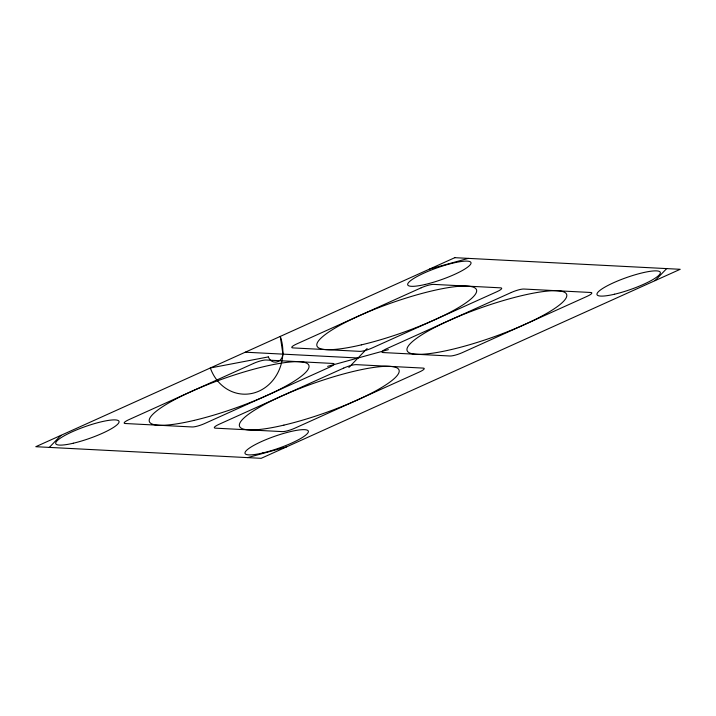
<?xml version="1.0" encoding="UTF-8"?>
<svg xmlns="http://www.w3.org/2000/svg" width="716" height="716" viewBox="0 0 716 716"><rect width="100%" height="100%" fill="white"/><g stroke="black" fill="none" stroke-linecap="round" stroke-linejoin="round"><path stroke-width="1.07" d="M49.323 447.402L60.941 435.364M348.871 367.46L367.129 348.54M655.059 280.636L666.677 268.598M429.672 269.019L468.336 258.378M327.624 366.359L388.376 349.641M247.664 457.622L286.328 446.981M245.311 352.191L358 358M454.812 257.679L35.8 446.703L261.188 458.321L680.2 269.297L454.812 257.679M253.554 363.424L128.961 419.63A9.729 1.826 -19.4 0 0 125.219 423.514L192.228 426.969A9.729 1.826 -19.4 0 0 204.686 423.532L329.279 367.335A9.729 1.826 -19.4 0 0 333.021 363.451L266.012 359.996A9.729 1.826 -19.4 0 0 253.554 363.424M421.151 287.814L296.567 344.02A9.729 1.826 -19.4 0 0 292.826 347.904L359.835 351.359A9.729 1.826 -19.4 0 0 372.293 347.922L496.886 291.725A9.729 1.826 -19.4 0 0 500.627 287.841L433.61 284.386A9.729 1.826 -19.4 0 0 421.151 287.814M343.707 368.078L219.114 424.275A9.729 1.826 -19.4 0 0 215.373 428.159L282.39 431.614A9.729 1.826 -19.4 0 0 294.849 428.186L419.433 371.98A9.729 1.826 -19.4 0 0 423.174 368.096L356.165 364.641A9.729 1.826 -19.4 0 0 343.707 368.078M511.313 292.468L386.721 348.665A9.729 1.826 -19.4 0 0 382.979 352.549L449.988 356.004A9.729 1.826 -19.4 0 0 462.447 352.576L587.039 296.37A9.729 1.826 -19.4 0 0 590.781 292.486L523.772 289.031A9.729 1.826 -19.4 0 0 511.313 292.468M268.321 356.917L210.334 367.97A42.011 37.554 -87 0 0 259.013 391.115A42.011 37.554 -87 0 0 280.278 336.413L282.399 350.563A8.458 7.563 -87 0 1 278.121 361.571A8.458 7.563 -87 0 1 268.321 356.917M283.894 425.125A84.56 15.841 -19.4 0 0 399.036 370.056A84.56 15.841 -19.4 0 0 274.89 399.206A84.56 15.841 -19.4 0 0 283.894 425.125M193.741 420.48A84.56 15.841 -19.4 0 0 308.882 365.402A84.56 15.841 -19.4 0 0 184.737 394.561A84.56 15.841 -19.4 0 0 193.741 420.48M361.347 344.87A84.56 15.841 -19.4 0 0 476.489 289.792A84.56 15.841 -19.4 0 0 352.344 318.951A84.56 15.841 -19.4 0 0 361.347 344.87M451.501 349.515A84.56 15.841 -19.4 0 0 566.642 294.446A84.56 15.841 -19.4 0 0 442.497 323.596A84.56 15.841 -19.4 0 0 451.501 349.515M614.605 294.204A33.554 6.292 -19.4 0 0 660.304 272.349A33.554 6.292 -19.4 0 0 611.034 283.912A33.554 6.292 -19.4 0 0 614.605 294.204M425.286 284.44A33.554 6.292 -19.4 0 0 470.976 262.593A33.554 6.292 -19.4 0 0 421.715 274.156A33.554 6.292 -19.4 0 0 425.286 284.44M262.638 452.986A33.554 6.292 -19.4 0 0 308.327 431.13A33.554 6.292 -19.4 0 0 259.058 442.694A33.554 6.292 -19.4 0 0 262.638 452.986M73.309 443.222A33.554 6.292 -19.4 0 0 119.008 421.366A33.554 6.292 -19.4 0 0 69.738 432.938A33.554 6.292 -19.4 0 0 73.309 443.222"/></g></svg>
